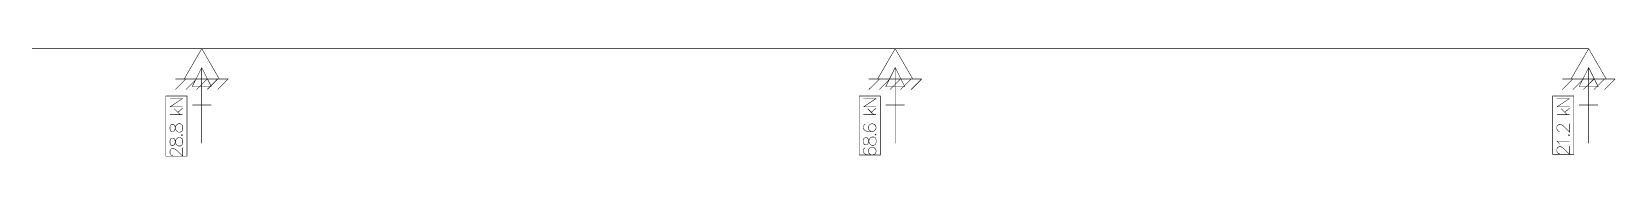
# Model space of a CAD drawing. Extents: x 1216 to 13607, y 3029 to 3883.
import ezdxf

# ---------------------------------------------------------------- set-up
doc = ezdxf.new("R2010")
doc.units = 0

msp = doc.modelspace()

# ---------------------------------------------------------------- linework, layer by layer
at = {"color": 56, "linetype": 'CONTINUOUS', "const_width": 4}
for points in [[(2546.727462, 3879.444635), (1218.000242, 3879.444635)], [(2546.727462, 3879.444635), (7972.36361, 3879.444635)], [(7972.36361, 3879.444635), (13397.999758, 3879.444635)]]:
    msp.add_lwpolyline(points, dxfattribs=at)
at = {"color": 170, "linetype": 'CONTINUOUS', "const_width": 4}
for points in [[(2546.727462, 3879.444635), (1218.000242, 3879.444635)], [(1218.000242, 3879.444635), (1218.000242, 3879.444635)], [(2546.727462, 3879.444635), (7972.36361, 3879.444635)], [(2546.727462, 3879.444635), (2546.727462, 3879.444635)], [(7972.36361, 3879.444635), (13397.999758, 3879.444635)], [(7972.36361, 3879.444635), (7972.36361, 3879.444635)], [(13397.999758, 3879.444635), (13397.999758, 3879.444635)]]:
    msp.add_lwpolyline(points, dxfattribs=at)
at = {"color": 96, "linetype": 'CONTINUOUS', "const_width": 4}
for points in [[(2408.831336, 3640.593029), (2546.727462, 3879.444635), (2684.623588, 3640.593029)], [(7834.467484, 3640.593029), (7972.36361, 3879.444635), (8110.259736, 3640.593029)], [(13260.103632, 3640.593029), (13397.999758, 3879.444635), (13535.895884, 3640.593029)], [(2339.885341, 3640.593029), (2753.569583, 3640.593029)], [(2422.623844, 3640.593029), (2339.885341, 3557.852368)], [(2505.362347, 3640.593029), (2422.623844, 3557.852368)], [(2588.10085, 3640.593029), (2505.362347, 3557.852368)], [(2670.839353, 3640.593029), (2588.10085, 3557.852368)], [(2753.577857, 3640.593029), (2670.839353, 3557.852368)], [(7765.521489, 3640.593029), (8179.205731, 3640.593029)], [(7848.259992, 3640.593029), (7765.521489, 3557.852368)], [(7930.998495, 3640.593029), (7848.259992, 3557.852368)], [(8013.736998, 3640.593029), (7930.998495, 3557.852368)], [(8096.475502, 3640.593029), (8013.736998, 3557.852368)], [(8179.214005, 3640.593029), (8096.475502, 3557.852368)], [(13191.157637, 3640.593029), (13604.841879, 3640.593029)], [(13273.89614, 3640.593029), (13191.157637, 3557.852368)], [(13356.634643, 3640.593029), (13273.89614, 3557.852368)], [(13439.373146, 3640.593029), (13356.634643, 3557.852368)], [(13522.11165, 3640.593029), (13439.373146, 3557.852368)], [(13604.850153, 3640.593029), (13522.11165, 3557.852368)]]:
    msp.add_lwpolyline(points, dxfattribs=at)
at = {"color": 16, "linetype": 'CONTINUOUS', "const_width": 4}
for points in [[(2472.262809, 3581.578252), (2546.727462, 3730.511444), (2621.192115, 3581.578252), (2472.262809, 3581.578252)], [(2546.727462, 3134.778679), (2546.727462, 3730.511444)], [(7897.898957, 3581.578252), (7972.36361, 3730.511444), (8046.828263, 3581.578252), (7897.898957, 3581.578252)], [(7972.36361, 3134.778679), (7972.36361, 3730.511444)], [(13323.535105, 3581.578252), (13397.999758, 3730.511444), (13472.464411, 3581.578252), (13323.535105, 3581.578252)], [(13397.999758, 3134.778679), (13397.999758, 3730.511444)], [(2298.511953, 3422.006976), (2397.798156, 3488.199506)], [(2298.511953, 3488.199506), (2397.798156, 3488.199506)], [(7724.148101, 3422.006976), (7823.434304, 3488.199506)], [(7724.148101, 3488.199506), (7823.434304, 3488.199506)], [(13149.784249, 3422.006976), (13249.070452, 3488.199506)], [(13149.784249, 3488.199506), (13249.070452, 3488.199506)], [(2298.511953, 3422.006976), (2397.798156, 3422.006976)], [(2298.511953, 3360.542485), (2397.798156, 3360.542485)], [(2331.607354, 3407.822863), (2378.886499, 3360.542485)], [(2359.974841, 3379.454636), (2397.798156, 3412.550901)], [(2472.262809, 3436.368391), (2621.192115, 3436.368391)], [(7724.148101, 3422.006976), (7823.434304, 3422.006976)], [(7724.148101, 3360.542485), (7823.434304, 3360.542485)], [(7757.243502, 3407.822863), (7804.522647, 3360.542485)], [(7785.610989, 3379.454636), (7823.434304, 3412.550901)], [(7897.898957, 3436.368391), (8046.828263, 3436.368391)], [(13149.784249, 3422.006976), (13249.070452, 3422.006976)], [(13149.784249, 3360.542485), (13249.070452, 3360.542485)], [(13182.87965, 3407.822863), (13230.158795, 3360.542485)], [(13211.247137, 3379.454636), (13249.070452, 3412.550901)], [(13323.535105, 3436.368391), (13472.464411, 3436.368391)], [(2298.511953, 3247.069577), (2303.239867, 3232.885464), (2312.695696, 3228.157426), (2322.151525, 3228.157426), (2331.607354, 3232.885464), (2336.335268, 3242.341539), (2341.063183, 3261.25369), (2345.791097, 3275.437804), (2355.246926, 3284.893879), (2364.702755, 3289.621917), (2378.886499, 3289.621917), (2388.342327, 3284.893879), (2393.070242, 3280.165842), (2397.798156, 3265.981728), (2397.798156, 3247.069577), (2393.070242, 3232.885464), (2388.342327, 3228.157426), (2378.886499, 3223.429388), (2364.702755, 3223.429388), (2355.246926, 3228.157426), (2345.791097, 3237.613501), (2341.063183, 3251.797615), (2336.335268, 3270.709766), (2331.607354, 3280.165842), (2322.151525, 3284.893879), (2312.695696, 3284.893879), (2303.239867, 3280.165842), (2298.511953, 3265.981728), (2298.511953, 3247.069577)], [(7738.331844, 3284.893879), (7728.876015, 3280.165842), (7724.148101, 3265.981728), (7724.148101, 3256.525653), (7728.876015, 3242.341539), (7743.059759, 3232.885464), (7766.699331, 3228.157426), (7790.338903, 3228.157426), (7809.250561, 3232.885464), (7818.70639, 3242.341539), (7823.434304, 3256.525653), (7823.434304, 3261.25369), (7818.70639, 3275.437804), (7809.250561, 3284.893879), (7795.066818, 3289.621917), (7790.338903, 3289.621917), (7776.15516, 3284.893879), (7766.699331, 3275.437804), (7761.971416, 3261.25369), (7761.971416, 3256.525653), (7766.699331, 3242.341539), (7776.15516, 3232.885464), (7790.338903, 3228.157426)], [(13173.423821, 3228.157426), (13168.695907, 3228.157426), (13159.240078, 3232.885464), (13154.512163, 3237.613501), (13149.784249, 3247.069577), (13149.784249, 3265.981728), (13154.512163, 3275.437804), (13159.240078, 3280.165842), (13168.695907, 3284.893879), (13178.151736, 3284.893879), (13187.607564, 3280.165842), (13201.791308, 3270.709766), (13249.070452, 3223.429388), (13249.070452, 3289.621917)], [(2298.511953, 3138.324707), (2303.239867, 3124.140594), (2312.695696, 3119.412556), (2322.151525, 3119.412556), (2331.607354, 3124.140594), (2336.335268, 3133.596669), (2341.063183, 3152.508821), (2345.791097, 3166.692934), (2355.246926, 3176.14901), (2364.702755, 3180.877048), (2378.886499, 3180.877048), (2388.342327, 3176.14901), (2393.070242, 3171.420972), (2397.798156, 3157.236858), (2397.798156, 3138.324707), (2393.070242, 3124.140594), (2388.342327, 3119.412556), (2378.886499, 3114.684518), (2364.702755, 3114.684518), (2355.246926, 3119.412556), (2345.791097, 3128.868632), (2341.063183, 3143.052745), (2336.335268, 3161.964896), (2331.607354, 3171.420972), (2322.151525, 3176.14901), (2312.695696, 3176.14901), (2303.239867, 3171.420972), (2298.511953, 3157.236858), (2298.511953, 3138.324707)], [(2322.151525, 3039.035913), (2317.423611, 3039.035913), (2307.967782, 3043.763951), (2303.239867, 3048.491989), (2298.511953, 3057.948064), (2298.511953, 3076.860216), (2303.239867, 3086.316291), (2307.967782, 3091.044329), (2317.423611, 3095.772367), (2326.879439, 3095.772367), (2336.335268, 3091.044329), (2350.519012, 3081.588253), (2397.798156, 3034.307875), (2397.798156, 3100.500405)], [(2388.342327, 3199.789199), (2393.070242, 3195.061161), (2397.798156, 3199.789199), (2393.070242, 3204.517237), (2388.342327, 3199.789199)], [(7724.148101, 3143.052745), (7728.876015, 3128.868632), (7738.331844, 3124.140594), (7747.787673, 3124.140594), (7757.243502, 3128.868632), (7761.971416, 3138.324707), (7766.699331, 3157.236858), (7771.427245, 3171.420972), (7780.883074, 3180.877048), (7790.338903, 3185.605085), (7804.522647, 3185.605085), (7813.978475, 3180.877048), (7818.70639, 3176.14901), (7823.434304, 3161.964896), (7823.434304, 3143.052745), (7818.70639, 3128.868632), (7813.978475, 3124.140594), (7804.522647, 3119.412556), (7790.338903, 3119.412556), (7780.883074, 3124.140594), (7771.427245, 3133.596669), (7766.699331, 3147.780783), (7761.971416, 3166.692934), (7757.243502, 3176.14901), (7747.787673, 3180.877048), (7738.331844, 3180.877048), (7728.876015, 3176.14901), (7724.148101, 3161.964896), (7724.148101, 3143.052745)], [(7738.331844, 3100.500405), (7728.876015, 3095.772367), (7724.148101, 3081.588253), (7724.148101, 3072.132178), (7728.876015, 3057.948064), (7743.059759, 3048.491989), (7766.699331, 3043.763951), (7790.338903, 3043.763951), (7809.250561, 3048.491989), (7818.70639, 3057.948064), (7823.434304, 3072.132178), (7823.434304, 3076.860216), (7818.70639, 3091.044329), (7809.250561, 3100.500405), (7795.066818, 3105.228442), (7790.338903, 3105.228442), (7776.15516, 3100.500405), (7766.699331, 3091.044329), (7761.971416, 3076.860216), (7761.971416, 3072.132178), (7766.699331, 3057.948064), (7776.15516, 3048.491989), (7790.338903, 3043.763951)], [(7813.978475, 3204.517237), (7818.70639, 3199.789199), (7823.434304, 3204.517237), (7818.70639, 3209.245274), (7813.978475, 3204.517237)], [(13168.695907, 3128.868632), (13163.967992, 3138.324707), (13149.784249, 3152.508821), (13249.070452, 3152.508821)], [(13173.423821, 3053.220026), (13168.695907, 3053.220026), (13159.240078, 3057.948064), (13154.512163, 3062.676102), (13149.784249, 3072.132178), (13149.784249, 3091.044329), (13154.512163, 3100.500405), (13159.240078, 3105.228442), (13168.695907, 3109.95648), (13178.151736, 3109.95648), (13187.607564, 3105.228442), (13201.791308, 3095.772367), (13249.070452, 3048.491989), (13249.070452, 3114.684518)], [(13239.614624, 3199.789199), (13244.342538, 3195.061161), (13249.070452, 3199.789199), (13244.342538, 3204.517237), (13239.614624, 3199.789199)]]:
    msp.add_lwpolyline(points, dxfattribs=at)
at = {"color": 255, "linetype": 'CONTINUOUS', "const_width": 4}
for points in [[(2430.893558, 3034.307875), (2430.893558, 3507.111657), (2265.416551, 3507.111657), (2265.416551, 3034.307875), (2430.893558, 3034.307875)], [(7856.529706, 3043.763951), (7856.529706, 3507.111657), (7691.052699, 3507.111657), (7691.052699, 3043.763951), (7856.529706, 3043.763951)], [(13282.165854, 3048.491989), (13282.165854, 3507.111657), (13116.688848, 3507.111657), (13116.688848, 3048.491989), (13282.165854, 3048.491989)]]:
    msp.add_lwpolyline(points, dxfattribs=at)

doc.saveas('drawing.dxf')
